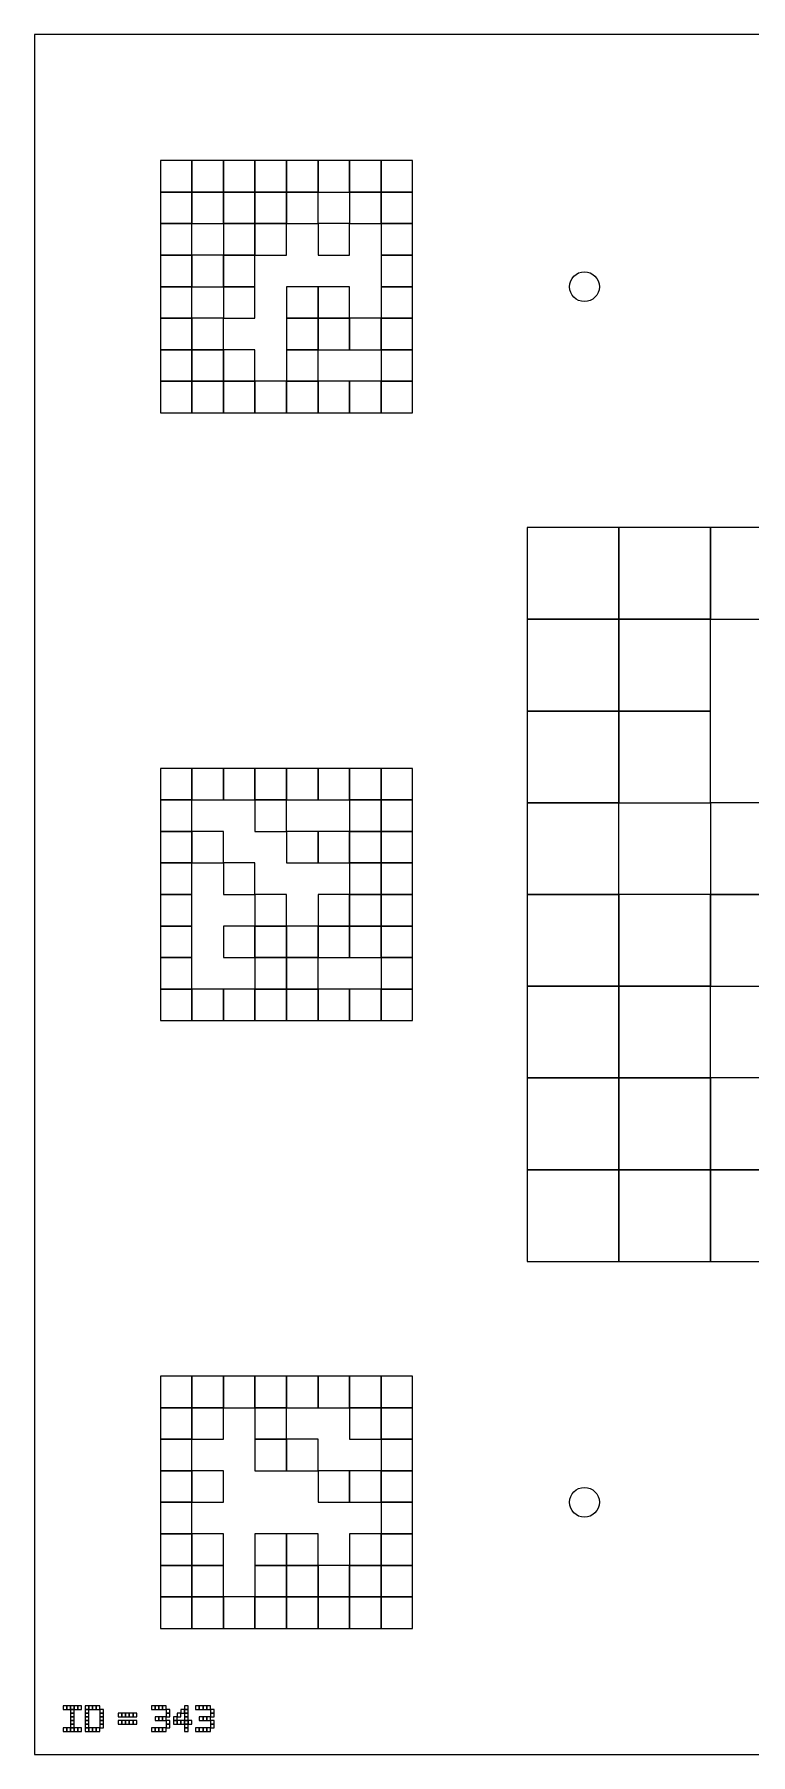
# Model space of a CAD drawing. Extents: x 0 to 1260, y 0 to 1580.
# Drawn here: x 960 to 1085, y 960 to 1260 of the extents above; entities that cross this region are included whole.
import ezdxf

# ---------------------------------------------------------------- set-up
doc = ezdxf.new("R2010")
doc.units = 0
for name, color, linetype in [('BLACK_POCKET', 7, 'CONTINUOUS'), ('BOARD_TEXT', 7, 'CONTINUOUS'), ('CUT', 7, 'CONTINUOUS'), ('MOUNT_HOLE', 6, 'CONTINUOUS')]:
    doc.layers.add(name, color=color, linetype=linetype)

msp = doc.modelspace()

# ---------------------------------------------------------------- linework, layer by layer
at = {"layer": 'BLACK_POCKET'}
for p, q in [((987.5, 1238), (982, 1238)), ((982, 1238), (982, 1232.5)), ((987.5, 1232.5), (987.5, 1238)), ((993, 1238), (987.5, 1238)), ((987.5, 1238), (987.5, 1232.5)), ((993, 1232.5), (993, 1238)), ((998.5, 1238), (993, 1238)), ((993, 1238), (993, 1232.5)), ((998.5, 1232.5), (998.5, 1238)), ((1004, 1238), (998.5, 1238)), ((998.5, 1238), (998.5, 1232.5)), ((1004, 1232.5), (1004, 1238)), ((1009.5, 1238), (1004, 1238)), ((1004, 1238), (1004, 1232.5)), ((1009.5, 1232.5), (1009.5, 1238)), ((1015, 1238), (1009.5, 1238)), ((1009.5, 1238), (1009.5, 1232.5)), ((1015, 1232.5), (1015, 1238)), ((1020.5, 1238), (1015, 1238)), ((1015, 1238), (1015, 1232.5)), ((1020.5, 1232.5), (1020.5, 1238)), ((1026, 1238), (1020.5, 1238)), ((1020.5, 1238), (1020.5, 1232.5)), ((1026, 1232.5), (1026, 1238)), ((982, 1232.5), (987.5, 1232.5)), ((987.5, 1232.5), (982, 1232.5)), ((982, 1232.5), (982, 1227)), ((987.5, 1232.5), (993, 1232.5)), ((987.5, 1227), (987.5, 1232.5)), ((993, 1232.5), (987.5, 1232.5)), ((987.5, 1232.5), (987.5, 1227)), ((993, 1232.5), (998.5, 1232.5)), ((993, 1227), (993, 1232.5)), ((998.5, 1232.5), (993, 1232.5)), ((993, 1232.5), (993, 1227)), ((998.5, 1232.5), (1004, 1232.5)), ((998.5, 1227), (998.5, 1232.5)), ((1004, 1232.5), (998.5, 1232.5)), ((998.5, 1232.5), (998.5, 1227)), ((1004, 1232.5), (1009.5, 1232.5)), ((1004, 1227), (1004, 1232.5)), ((1009.5, 1232.5), (1004, 1232.5)), ((1004, 1232.5), (1004, 1227)), ((1009.5, 1232.5), (1015, 1232.5)), ((1009.5, 1227), (1009.5, 1232.5)), ((1015, 1232.5), (1020.5, 1232.5)), ((1020.5, 1232.5), (1015, 1232.5)), ((1015, 1232.5), (1015, 1227)), ((1020.5, 1232.5), (1026, 1232.5)), ((1020.5, 1227), (1020.5, 1232.5)), ((1026, 1232.5), (1020.5, 1232.5)), ((1020.5, 1232.5), (1020.5, 1227)), ((1026, 1227), (1026, 1232.5)), ((982, 1227), (987.5, 1227)), ((987.5, 1227), (982, 1227)), ((982, 1227), (982, 1221.5)), ((987.5, 1227), (993, 1227)), ((987.5, 1221.5), (987.5, 1227)), ((993, 1227), (998.5, 1227)), ((998.5, 1227), (993, 1227)), ((993, 1227), (993, 1221.5)), ((998.5, 1227), (1004, 1227)), ((998.5, 1221.5), (998.5, 1227)), ((1004, 1227), (998.5, 1227)), ((998.5, 1227), (998.5, 1221.5)), ((1004, 1227), (1009.5, 1227)), ((1004, 1221.5), (1004, 1227)), ((1015, 1227), (1009.5, 1227)), ((1009.5, 1227), (1009.5, 1221.5)), ((1015, 1227), (1020.5, 1227)), ((1015, 1221.5), (1015, 1227)), ((1020.5, 1227), (1026, 1227)), ((1026, 1227), (1020.5, 1227)), ((1020.5, 1227), (1020.5, 1221.5)), ((1026, 1221.5), (1026, 1227)), ((982, 1221.5), (987.5, 1221.5)), ((987.5, 1221.5), (982, 1221.5)), ((982, 1221.5), (982, 1216)), ((987.5, 1216), (987.5, 1221.5)), ((993, 1221.5), (987.5, 1221.5)), ((987.5, 1221.5), (987.5, 1216)), ((993, 1221.5), (998.5, 1221.5)), ((993, 1216), (993, 1221.5)), ((998.5, 1221.5), (993, 1221.5)), ((993, 1221.5), (993, 1216)), ((998.5, 1221.5), (1004, 1221.5)), ((998.5, 1216), (998.5, 1221.5)), ((1009.5, 1221.5), (1015, 1221.5)), ((1020.5, 1221.5), (1026, 1221.5)), ((1026, 1221.5), (1020.5, 1221.5)), ((1020.5, 1221.5), (1020.5, 1216)), ((1026, 1216), (1026, 1221.5)), ((982, 1216), (987.5, 1216)), ((987.5, 1216), (982, 1216)), ((982, 1216), (982, 1210.5)), ((987.5, 1216), (993, 1216)), ((987.5, 1210.5), (987.5, 1216)), ((993, 1216), (998.5, 1216)), ((998.5, 1216), (993, 1216)), ((993, 1216), (993, 1210.5)), ((998.5, 1210.5), (998.5, 1216)), ((1009.5, 1216), (1004, 1216)), ((1004, 1216), (1004, 1210.5)), ((1009.5, 1210.5), (1009.5, 1216)), ((1015, 1216), (1009.5, 1216)), ((1009.5, 1216), (1009.5, 1210.5)), ((1015, 1210.5), (1015, 1216)), ((1020.5, 1216), (1026, 1216)), ((1026, 1216), (1020.5, 1216)), ((1020.5, 1216), (1020.5, 1210.5)), ((1026, 1210.5), (1026, 1216)), ((982, 1210.5), (987.5, 1210.5)), ((987.5, 1210.5), (982, 1210.5)), ((982, 1210.5), (982, 1205)), ((987.5, 1205), (987.5, 1210.5)), ((993, 1210.5), (987.5, 1210.5)), ((987.5, 1210.5), (987.5, 1205)), ((993, 1210.5), (998.5, 1210.5)), ((993, 1205), (993, 1210.5)), ((1004, 1210.5), (1009.5, 1210.5)), ((1009.5, 1210.5), (1004, 1210.5)), ((1004, 1210.5), (1004, 1205)), ((1009.5, 1210.5), (1015, 1210.5)), ((1009.5, 1205), (1009.5, 1210.5)), ((1015, 1210.5), (1009.5, 1210.5)), ((1009.5, 1210.5), (1009.5, 1205)), ((1015, 1205), (1015, 1210.5)), ((1020.5, 1210.5), (1015, 1210.5)), ((1015, 1210.5), (1015, 1205)), ((1020.5, 1210.5), (1026, 1210.5)), ((1020.5, 1205), (1020.5, 1210.5)), ((1026, 1210.5), (1020.5, 1210.5)), ((1020.5, 1210.5), (1020.5, 1205)), ((1026, 1205), (1026, 1210.5)), ((982, 1205), (987.5, 1205)), ((987.5, 1205), (982, 1205)), ((982, 1205), (982, 1199.5)), ((987.5, 1205), (993, 1205)), ((987.5, 1199.5), (987.5, 1205)), ((993, 1205), (987.5, 1205)), ((987.5, 1205), (987.5, 1199.5)), ((993, 1199.5), (993, 1205)), ((998.5, 1205), (993, 1205)), ((993, 1205), (993, 1199.5)), ((998.5, 1199.5), (998.5, 1205)), ((1004, 1205), (1009.5, 1205)), ((1009.5, 1205), (1004, 1205)), ((1004, 1205), (1004, 1199.5)), ((1009.5, 1205), (1015, 1205)), ((1009.5, 1199.5), (1009.5, 1205)), ((1015, 1205), (1020.5, 1205)), ((1020.5, 1205), (1026, 1205)), ((1026, 1205), (1020.5, 1205)), ((1020.5, 1205), (1020.5, 1199.5)), ((1026, 1199.5), (1026, 1205)), ((982, 1199.5), (987.5, 1199.5)), ((987.5, 1199.5), (982, 1199.5)), ((982, 1199.5), (982, 1194)), ((987.5, 1199.5), (993, 1199.5)), ((987.5, 1194), (987.5, 1199.5)), ((993, 1199.5), (987.5, 1199.5)), ((987.5, 1199.5), (987.5, 1194)), ((993, 1199.5), (998.5, 1199.5)), ((993, 1194), (993, 1199.5)), ((998.5, 1199.5), (993, 1199.5)), ((993, 1199.5), (993, 1194)), ((998.5, 1194), (998.5, 1199.5)), ((1004, 1199.5), (998.5, 1199.5)), ((998.5, 1199.5), (998.5, 1194)), ((1004, 1199.5), (1009.5, 1199.5)), ((1004, 1194), (1004, 1199.5)), ((1009.5, 1199.5), (1004, 1199.5)), ((1004, 1199.5), (1004, 1194)), ((1009.5, 1194), (1009.5, 1199.5)), ((1015, 1199.5), (1009.5, 1199.5)), ((1009.5, 1199.5), (1009.5, 1194)), ((1015, 1194), (1015, 1199.5)), ((1020.5, 1199.5), (1015, 1199.5)), ((1015, 1199.5), (1015, 1194)), ((1020.5, 1199.5), (1026, 1199.5)), ((1020.5, 1194), (1020.5, 1199.5)), ((1026, 1199.5), (1020.5, 1199.5)), ((1020.5, 1199.5), (1020.5, 1194)), ((1026, 1194), (1026, 1199.5)), ((982, 1194), (987.5, 1194)), ((987.5, 1194), (993, 1194)), ((993, 1194), (998.5, 1194)), ((998.5, 1194), (1004, 1194)), ((1004, 1194), (1009.5, 1194)), ((1009.5, 1194), (1015, 1194)), ((1015, 1194), (1020.5, 1194)), ((1020.5, 1194), (1026, 1194)), ((1062, 1174), (1046, 1174)), ((1046, 1174), (1046, 1158)), ((1062, 1158), (1062, 1174)), ((1078, 1174), (1062, 1174)), ((1062, 1174), (1062, 1158)), ((1078, 1158), (1078, 1174)), ((1094, 1174), (1078, 1174)), ((1078, 1174), (1078, 1158)), ((1046, 1158), (1062, 1158)), ((1062, 1158), (1046, 1158)), ((1046, 1158), (1046, 1142)), ((1062, 1158), (1078, 1158)), ((1062, 1142), (1062, 1158)), ((1078, 1158), (1062, 1158)), ((1062, 1158), (1062, 1142)), ((1078, 1158), (1094, 1158)), ((1078, 1142), (1078, 1158)), ((1046, 1142), (1062, 1142)), ((1062, 1142), (1046, 1142)), ((1046, 1142), (1046, 1126)), ((1062, 1142), (1078, 1142)), ((1062, 1126), (1062, 1142)), ((1078, 1142), (1062, 1142)), ((1062, 1142), (1062, 1126)), ((1078, 1126), (1078, 1142)), ((987.5, 1132), (982, 1132)), ((982, 1132), (982, 1126.5)), ((987.5, 1126.5), (987.5, 1132)), ((993, 1132), (987.5, 1132)), ((987.5, 1132), (987.5, 1126.5)), ((993, 1126.5), (993, 1132)), ((998.5, 1132), (993, 1132)), ((993, 1132), (993, 1126.5)), ((998.5, 1126.5), (998.5, 1132)), ((1004, 1132), (998.5, 1132)), ((998.5, 1132), (998.5, 1126.5)), ((1004, 1126.5), (1004, 1132)), ((1009.5, 1132), (1004, 1132)), ((1004, 1132), (1004, 1126.5)), ((1009.5, 1126.5), (1009.5, 1132)), ((1015, 1132), (1009.5, 1132)), ((1009.5, 1132), (1009.5, 1126.5)), ((1015, 1126.5), (1015, 1132)), ((1020.5, 1132), (1015, 1132)), ((1015, 1132), (1015, 1126.5)), ((1020.5, 1126.5), (1020.5, 1132)), ((1026, 1132), (1020.5, 1132)), ((1020.5, 1132), (1020.5, 1126.5)), ((1026, 1126.5), (1026, 1132)), ((982, 1126.5), (987.5, 1126.5)), ((987.5, 1126.5), (982, 1126.5)), ((982, 1126.5), (982, 1121)), ((987.5, 1126.5), (993, 1126.5)), ((987.5, 1121), (987.5, 1126.5)), ((993, 1126.5), (998.5, 1126.5)), ((998.5, 1126.5), (1004, 1126.5)), ((1004, 1126.5), (998.5, 1126.5)), ((998.5, 1126.5), (998.5, 1121)), ((1004, 1126.5), (1009.5, 1126.5)), ((1004, 1121), (1004, 1126.5)), ((1009.5, 1126.5), (1015, 1126.5)), ((1015, 1126.5), (1020.5, 1126.5)), ((1020.5, 1126.5), (1015, 1126.5)), ((1015, 1126.5), (1015, 1121)), ((1020.5, 1126.5), (1026, 1126.5)), ((1020.5, 1121), (1020.5, 1126.5)), ((1026, 1126.5), (1020.5, 1126.5)), ((1020.5, 1126.5), (1020.5, 1121)), ((1026, 1121), (1026, 1126.5)), ((1046, 1126), (1062, 1126)), ((1062, 1126), (1046, 1126)), ((1046, 1126), (1046, 1110)), ((1062, 1126), (1078, 1126)), ((1062, 1110), (1062, 1126)), ((1094, 1126), (1078, 1126)), ((1078, 1126), (1078, 1110)), ((982, 1121), (987.5, 1121)), ((987.5, 1121), (982, 1121)), ((982, 1121), (982, 1115.5)), ((987.5, 1115.5), (987.5, 1121)), ((993, 1121), (987.5, 1121)), ((987.5, 1121), (987.5, 1115.5)), ((993, 1115.5), (993, 1121)), ((998.5, 1121), (1004, 1121)), ((1009.5, 1121), (1004, 1121)), ((1004, 1121), (1004, 1115.5)), ((1009.5, 1115.5), (1009.5, 1121)), ((1015, 1121), (1009.5, 1121)), ((1009.5, 1121), (1009.5, 1115.5)), ((1015, 1121), (1020.5, 1121)), ((1015, 1115.5), (1015, 1121)), ((1020.5, 1121), (1015, 1121)), ((1015, 1121), (1015, 1115.5)), ((1020.5, 1121), (1026, 1121)), ((1020.5, 1115.5), (1020.5, 1121)), ((1026, 1121), (1020.5, 1121)), ((1020.5, 1121), (1020.5, 1115.5)), ((1026, 1115.5), (1026, 1121)), ((982, 1115.5), (987.5, 1115.5)), ((987.5, 1115.5), (982, 1115.5)), ((982, 1115.5), (982, 1110)), ((987.5, 1115.5), (993, 1115.5)), ((987.5, 1110), (987.5, 1115.5)), ((998.5, 1115.5), (993, 1115.5)), ((993, 1115.5), (993, 1110)), ((998.5, 1110), (998.5, 1115.5)), ((1004, 1115.5), (1009.5, 1115.5)), ((1009.5, 1115.5), (1015, 1115.5)), ((1015, 1115.5), (1020.5, 1115.5)), ((1020.5, 1115.5), (1015, 1115.5)), ((1015, 1115.5), (1015, 1110)), ((1020.5, 1115.5), (1026, 1115.5)), ((1020.5, 1110), (1020.5, 1115.5)), ((1026, 1115.5), (1020.5, 1115.5)), ((1020.5, 1115.5), (1020.5, 1110)), ((1026, 1110), (1026, 1115.5)), ((982, 1110), (987.5, 1110)), ((987.5, 1110), (982, 1110)), ((982, 1110), (982, 1104.5)), ((987.5, 1104.5), (987.5, 1110)), ((993, 1110), (998.5, 1110)), ((1004, 1110), (998.5, 1110)), ((998.5, 1110), (998.5, 1104.5)), ((1004, 1104.5), (1004, 1110)), ((1015, 1110), (1009.5, 1110)), ((1009.5, 1110), (1009.5, 1104.5)), ((1015, 1110), (1020.5, 1110)), ((1015, 1104.5), (1015, 1110)), ((1020.5, 1110), (1015, 1110)), ((1015, 1110), (1015, 1104.5)), ((1020.5, 1110), (1026, 1110)), ((1020.5, 1104.5), (1020.5, 1110)), ((1026, 1110), (1020.5, 1110)), ((1020.5, 1110), (1020.5, 1104.5)), ((1026, 1104.5), (1026, 1110)), ((1046, 1110), (1062, 1110)), ((1062, 1110), (1046, 1110)), ((1046, 1110), (1046, 1094)), ((1062, 1094), (1062, 1110)), ((1078, 1110), (1062, 1110)), ((1062, 1110), (1062, 1094)), ((1078, 1110), (1094, 1110)), ((1078, 1094), (1078, 1110)), ((1094, 1110), (1078, 1110)), ((1078, 1110), (1078, 1094)), ((982, 1104.5), (987.5, 1104.5)), ((987.5, 1104.5), (982, 1104.5)), ((982, 1104.5), (982, 1099)), ((987.5, 1099), (987.5, 1104.5)), ((998.5, 1104.5), (993, 1104.5)), ((993, 1104.5), (993, 1099)), ((998.5, 1104.5), (1004, 1104.5)), ((998.5, 1099), (998.5, 1104.5)), ((1004, 1104.5), (998.5, 1104.5)), ((998.5, 1104.5), (998.5, 1099)), ((1004, 1099), (1004, 1104.5)), ((1009.5, 1104.5), (1004, 1104.5)), ((1004, 1104.5), (1004, 1099)), ((1009.5, 1104.5), (1015, 1104.5)), ((1009.5, 1099), (1009.5, 1104.5)), ((1015, 1104.5), (1009.5, 1104.5)), ((1009.5, 1104.5), (1009.5, 1099)), ((1015, 1104.5), (1020.5, 1104.5)), ((1015, 1099), (1015, 1104.5)), ((1020.5, 1104.5), (1015, 1104.5)), ((1015, 1104.5), (1015, 1099)), ((1020.5, 1104.5), (1026, 1104.5)), ((1020.5, 1099), (1020.5, 1104.5)), ((1026, 1104.5), (1020.5, 1104.5)), ((1020.5, 1104.5), (1020.5, 1099)), ((1026, 1099), (1026, 1104.5)), ((982, 1099), (987.5, 1099)), ((987.5, 1099), (982, 1099)), ((982, 1099), (982, 1093.5)), ((987.5, 1093.5), (987.5, 1099)), ((993, 1099), (998.5, 1099)), ((998.5, 1099), (1004, 1099)), ((1004, 1099), (998.5, 1099)), ((998.5, 1099), (998.5, 1093.5)), ((1004, 1099), (1009.5, 1099)), ((1004, 1093.5), (1004, 1099)), ((1009.5, 1099), (1004, 1099)), ((1004, 1099), (1004, 1093.5)), ((1009.5, 1099), (1015, 1099)), ((1009.5, 1093.5), (1009.5, 1099)), ((1015, 1099), (1020.5, 1099)), ((1020.5, 1099), (1026, 1099)), ((1026, 1099), (1020.5, 1099)), ((1020.5, 1099), (1020.5, 1093.5)), ((1026, 1093.5), (1026, 1099)), ((982, 1093.5), (987.5, 1093.5)), ((987.5, 1093.5), (982, 1093.5)), ((982, 1093.5), (982, 1088)), ((987.5, 1088), (987.5, 1093.5)), ((993, 1093.5), (987.5, 1093.5)), ((987.5, 1093.5), (987.5, 1088)), ((993, 1088), (993, 1093.5)), ((998.5, 1093.5), (993, 1093.5)), ((993, 1093.5), (993, 1088)), ((998.5, 1093.5), (1004, 1093.5)), ((998.5, 1088), (998.5, 1093.5)), ((1004, 1093.5), (998.5, 1093.5)), ((998.5, 1093.5), (998.5, 1088)), ((1004, 1093.5), (1009.5, 1093.5)), ((1004, 1088), (1004, 1093.5)), ((1009.5, 1093.5), (1004, 1093.5)), ((1004, 1093.5), (1004, 1088)), ((1009.5, 1088), (1009.5, 1093.5)), ((1015, 1093.5), (1009.5, 1093.5)), ((1009.5, 1093.5), (1009.5, 1088)), ((1015, 1088), (1015, 1093.5)), ((1020.5, 1093.5), (1015, 1093.5)), ((1015, 1093.5), (1015, 1088)), ((1020.5, 1093.5), (1026, 1093.5)), ((1020.5, 1088), (1020.5, 1093.5)), ((1026, 1093.5), (1020.5, 1093.5)), ((1020.5, 1093.5), (1020.5, 1088)), ((1026, 1088), (1026, 1093.5)), ((1046, 1094), (1062, 1094)), ((1062, 1094), (1046, 1094)), ((1046, 1094), (1046, 1078)), ((1062, 1094), (1078, 1094)), ((1062, 1078), (1062, 1094)), ((1078, 1094), (1062, 1094)), ((1062, 1094), (1062, 1078)), ((1078, 1094), (1094, 1094)), ((1078, 1078), (1078, 1094)), ((982, 1088), (987.5, 1088)), ((987.5, 1088), (993, 1088)), ((993, 1088), (998.5, 1088)), ((998.5, 1088), (1004, 1088)), ((1004, 1088), (1009.5, 1088)), ((1009.5, 1088), (1015, 1088)), ((1015, 1088), (1020.5, 1088)), ((1020.5, 1088), (1026, 1088)), ((1046, 1078), (1062, 1078)), ((1062, 1078), (1046, 1078)), ((1046, 1078), (1046, 1062)), ((1062, 1078), (1078, 1078)), ((1062, 1062), (1062, 1078)), ((1078, 1078), (1062, 1078)), ((1062, 1078), (1062, 1062)), ((1078, 1062), (1078, 1078)), ((1094, 1078), (1078, 1078)), ((1078, 1078), (1078, 1062)), ((1046, 1062), (1062, 1062)), ((1062, 1062), (1046, 1062)), ((1046, 1062), (1046, 1046)), ((1062, 1062), (1078, 1062)), ((1062, 1046), (1062, 1062)), ((1078, 1062), (1062, 1062)), ((1062, 1062), (1062, 1046)), ((1078, 1062), (1094, 1062)), ((1078, 1046), (1078, 1062)), ((1094, 1062), (1078, 1062)), ((1078, 1062), (1078, 1046)), ((1046, 1046), (1062, 1046)), ((1062, 1046), (1078, 1046)), ((1078, 1046), (1094, 1046)), ((987.5, 1026), (982, 1026)), ((982, 1026), (982, 1020.5)), ((987.5, 1020.5), (987.5, 1026)), ((993, 1026), (987.5, 1026)), ((987.5, 1026), (987.5, 1020.5)), ((993, 1020.5), (993, 1026)), ((998.5, 1026), (993, 1026)), ((993, 1026), (993, 1020.5)), ((998.5, 1020.5), (998.5, 1026)), ((1004, 1026), (998.5, 1026)), ((998.5, 1026), (998.5, 1020.5)), ((1004, 1020.5), (1004, 1026)), ((1009.5, 1026), (1004, 1026)), ((1004, 1026), (1004, 1020.5)), ((1009.5, 1020.5), (1009.5, 1026)), ((1015, 1026), (1009.5, 1026)), ((1009.5, 1026), (1009.5, 1020.5)), ((1015, 1020.5), (1015, 1026)), ((1020.5, 1026), (1015, 1026)), ((1015, 1026), (1015, 1020.5)), ((1020.5, 1020.5), (1020.5, 1026)), ((1026, 1026), (1020.5, 1026)), ((1020.5, 1026), (1020.5, 1020.5)), ((1026, 1020.5), (1026, 1026)), ((982, 1020.5), (987.5, 1020.5)), ((987.5, 1020.5), (982, 1020.5)), ((982, 1020.5), (982, 1015)), ((987.5, 1020.5), (993, 1020.5)), ((987.5, 1015), (987.5, 1020.5)), ((993, 1020.5), (987.5, 1020.5)), ((987.5, 1020.5), (987.5, 1015)), ((993, 1020.5), (998.5, 1020.5)), ((993, 1015), (993, 1020.5)), ((998.5, 1020.5), (1004, 1020.5)), ((1004, 1020.5), (998.5, 1020.5)), ((998.5, 1020.5), (998.5, 1015)), ((1004, 1020.5), (1009.5, 1020.5)), ((1004, 1015), (1004, 1020.5)), ((1009.5, 1020.5), (1015, 1020.5)), ((1015, 1020.5), (1020.5, 1020.5)), ((1020.5, 1020.5), (1015, 1020.5)), ((1015, 1020.5), (1015, 1015)), ((1020.5, 1020.5), (1026, 1020.5)), ((1020.5, 1015), (1020.5, 1020.5)), ((1026, 1020.5), (1020.5, 1020.5)), ((1020.5, 1020.5), (1020.5, 1015)), ((1026, 1015), (1026, 1020.5)), ((982, 1015), (987.5, 1015)), ((987.5, 1015), (982, 1015)), ((982, 1015), (982, 1009.5)), ((987.5, 1015), (993, 1015)), ((987.5, 1009.5), (987.5, 1015)), ((998.5, 1015), (1004, 1015)), ((1004, 1015), (998.5, 1015)), ((998.5, 1015), (998.5, 1009.5)), ((1004, 1009.5), (1004, 1015)), ((1009.5, 1015), (1004, 1015)), ((1004, 1015), (1004, 1009.5)), ((1009.5, 1009.5), (1009.5, 1015)), ((1015, 1015), (1020.5, 1015)), ((1020.5, 1015), (1026, 1015)), ((1026, 1015), (1020.5, 1015)), ((1020.5, 1015), (1020.5, 1009.5)), ((1026, 1009.5), (1026, 1015)), ((982, 1009.5), (987.5, 1009.5)), ((987.5, 1009.5), (982, 1009.5)), ((982, 1009.5), (982, 1004)), ((987.5, 1004), (987.5, 1009.5)), ((993, 1009.5), (987.5, 1009.5)), ((987.5, 1009.5), (987.5, 1004)), ((993, 1004), (993, 1009.5)), ((998.5, 1009.5), (1004, 1009.5)), ((1004, 1009.5), (1009.5, 1009.5)), ((1015, 1009.5), (1009.5, 1009.5)), ((1009.5, 1009.5), (1009.5, 1004)), ((1015, 1004), (1015, 1009.5)), ((1020.5, 1009.5), (1015, 1009.5)), ((1015, 1009.5), (1015, 1004)), ((1020.5, 1009.5), (1026, 1009.5)), ((1020.5, 1004), (1020.5, 1009.5)), ((1026, 1009.5), (1020.5, 1009.5)), ((1020.5, 1009.5), (1020.5, 1004)), ((1026, 1004), (1026, 1009.5)), ((982, 1004), (987.5, 1004)), ((987.5, 1004), (982, 1004)), ((982, 1004), (982, 998.5)), ((987.5, 1004), (993, 1004)), ((987.5, 998.5), (987.5, 1004)), ((1009.5, 1004), (1015, 1004)), ((1015, 1004), (1020.5, 1004)), ((1020.5, 1004), (1026, 1004)), ((1026, 1004), (1020.5, 1004)), ((1020.5, 1004), (1020.5, 998.5)), ((1026, 998.5), (1026, 1004)), ((982, 998.5), (987.5, 998.5)), ((987.5, 998.5), (982, 998.5)), ((982, 998.5), (982, 993)), ((987.5, 993), (987.5, 998.5)), ((993, 998.5), (987.5, 998.5)), ((987.5, 998.5), (987.5, 993)), ((993, 993), (993, 998.5)), ((1004, 998.5), (998.5, 998.5)), ((998.5, 998.5), (998.5, 993)), ((1004, 993), (1004, 998.5)), ((1009.5, 998.5), (1004, 998.5)), ((1004, 998.5), (1004, 993)), ((1009.5, 993), (1009.5, 998.5)), ((1020.5, 998.5), (1015, 998.5)), ((1015, 998.5), (1015, 993)), ((1020.5, 998.5), (1026, 998.5)), ((1020.5, 993), (1020.5, 998.5)), ((1026, 998.5), (1020.5, 998.5)), ((1020.5, 998.5), (1020.5, 993)), ((1026, 993), (1026, 998.5)), ((982, 993), (987.5, 993)), ((987.5, 993), (982, 993)), ((982, 993), (982, 987.5)), ((987.5, 993), (993, 993)), ((987.5, 987.5), (987.5, 993)), ((993, 993), (987.5, 993)), ((987.5, 993), (987.5, 987.5)), ((993, 987.5), (993, 993)), ((998.5, 993), (1004, 993)), ((1004, 993), (998.5, 993)), ((998.5, 993), (998.5, 987.5)), ((1004, 993), (1009.5, 993)), ((1004, 987.5), (1004, 993)), ((1009.5, 993), (1004, 993)), ((1004, 993), (1004, 987.5)), ((1009.5, 987.5), (1009.5, 993)), ((1015, 993), (1009.5, 993)), ((1009.5, 993), (1009.5, 987.5)), ((1015, 993), (1020.5, 993)), ((1015, 987.5), (1015, 993)), ((1020.5, 993), (1015, 993)), ((1015, 993), (1015, 987.5)), ((1020.5, 993), (1026, 993)), ((1020.5, 987.5), (1020.5, 993)), ((1026, 993), (1020.5, 993)), ((1020.5, 993), (1020.5, 987.5)), ((1026, 987.5), (1026, 993)), ((982, 987.5), (987.5, 987.5)), ((987.5, 987.5), (982, 987.5)), ((982, 987.5), (982, 982)), ((987.5, 987.5), (993, 987.5)), ((987.5, 982), (987.5, 987.5)), ((993, 987.5), (987.5, 987.5)), ((987.5, 987.5), (987.5, 982)), ((993, 982), (993, 987.5)), ((998.5, 987.5), (993, 987.5)), ((993, 987.5), (993, 982)), ((998.5, 987.5), (1004, 987.5)), ((998.5, 982), (998.5, 987.5)), ((1004, 987.5), (998.5, 987.5)), ((998.5, 987.5), (998.5, 982)), ((1004, 987.5), (1009.5, 987.5)), ((1004, 982), (1004, 987.5)), ((1009.5, 987.5), (1004, 987.5)), ((1004, 987.5), (1004, 982)), ((1009.5, 987.5), (1015, 987.5)), ((1009.5, 982), (1009.5, 987.5)), ((1015, 987.5), (1009.5, 987.5)), ((1009.5, 987.5), (1009.5, 982)), ((1015, 987.5), (1020.5, 987.5)), ((1015, 982), (1015, 987.5)), ((1020.5, 987.5), (1015, 987.5)), ((1015, 987.5), (1015, 982)), ((1020.5, 987.5), (1026, 987.5)), ((1020.5, 982), (1020.5, 987.5)), ((1026, 987.5), (1020.5, 987.5)), ((1020.5, 987.5), (1020.5, 982)), ((1026, 982), (1026, 987.5)), ((982, 982), (987.5, 982)), ((987.5, 982), (993, 982)), ((993, 982), (998.5, 982)), ((998.5, 982), (1004, 982)), ((1004, 982), (1009.5, 982)), ((1009.5, 982), (1015, 982)), ((1015, 982), (1020.5, 982)), ((1020.5, 982), (1026, 982))]:
    msp.add_line(p, q, dxfattribs=at)
at = {"layer": 'BOARD_TEXT'}
for p, q in [((965.642857, 968.5), (965, 968.5)), ((965, 968.5), (965, 967.857143)), ((965, 967.857143), (965.642857, 967.857143)), ((965.642857, 967.857143), (965.642857, 968.5)), ((966.285714, 968.5), (965.642857, 968.5)), ((965.642857, 968.5), (965.642857, 967.857143)), ((965.642857, 967.857143), (966.285714, 967.857143)), ((966.285714, 967.857143), (966.285714, 968.5)), ((966.928571, 968.5), (966.285714, 968.5)), ((966.285714, 968.5), (966.285714, 967.857143)), ((966.285714, 967.857143), (966.928571, 967.857143)), ((966.928571, 967.857143), (966.285714, 967.857143)), ((966.285714, 967.857143), (966.285714, 967.214286)), ((966.285714, 967.214286), (966.928571, 967.214286)), ((966.928571, 967.214286), (966.285714, 967.214286)), ((966.285714, 967.214286), (966.285714, 966.571429)), ((966.285714, 966.571429), (966.928571, 966.571429)), ((966.928571, 966.571429), (966.285714, 966.571429)), ((966.285714, 966.571429), (966.285714, 965.928571)), ((966.928571, 967.857143), (966.928571, 968.5)), ((967.571429, 968.5), (966.928571, 968.5)), ((966.928571, 968.5), (966.928571, 967.857143)), ((966.928571, 967.857143), (967.571429, 967.857143)), ((966.928571, 967.214286), (966.928571, 967.857143)), ((966.928571, 966.571429), (966.928571, 967.214286)), ((966.928571, 965.928571), (966.928571, 966.571429)), ((967.571429, 967.857143), (967.571429, 968.5)), ((968.214286, 968.5), (967.571429, 968.5)), ((967.571429, 968.5), (967.571429, 967.857143)), ((967.571429, 967.857143), (968.214286, 967.857143)), ((968.214286, 967.857143), (968.214286, 968.5)), ((969.5, 968.5), (968.857143, 968.5)), ((968.857143, 968.5), (968.857143, 967.857143)), ((968.857143, 967.857143), (969.5, 967.857143)), ((969.5, 967.857143), (968.857143, 967.857143)), ((968.857143, 967.857143), (968.857143, 967.214286)), ((968.857143, 967.214286), (969.5, 967.214286)), ((969.5, 967.214286), (968.857143, 967.214286)), ((968.857143, 967.214286), (968.857143, 966.571429)), ((968.857143, 966.571429), (969.5, 966.571429)), ((969.5, 966.571429), (968.857143, 966.571429)), ((968.857143, 966.571429), (968.857143, 965.928571)), ((969.5, 967.857143), (969.5, 968.5)), ((970.142857, 968.5), (969.5, 968.5)), ((969.5, 968.5), (969.5, 967.857143)), ((969.5, 967.857143), (970.142857, 967.857143)), ((969.5, 967.214286), (969.5, 967.857143)), ((969.5, 966.571429), (969.5, 967.214286)), ((969.5, 965.928571), (969.5, 966.571429)), ((970.142857, 967.857143), (970.142857, 968.5)), ((970.785714, 968.5), (970.142857, 968.5)), ((970.142857, 968.5), (970.142857, 967.857143)), ((970.142857, 967.857143), (970.785714, 967.857143)), ((970.785714, 967.857143), (970.785714, 968.5)), ((971.428571, 968.5), (970.785714, 968.5)), ((970.785714, 968.5), (970.785714, 967.857143)), ((970.785714, 967.857143), (971.428571, 967.857143)), ((971.428571, 967.857143), (971.428571, 968.5)), ((972.071429, 967.857143), (971.428571, 967.857143)), ((971.428571, 967.857143), (971.428571, 967.214286)), ((971.428571, 967.214286), (972.071429, 967.214286)), ((972.071429, 967.214286), (971.428571, 967.214286)), ((971.428571, 967.214286), (971.428571, 966.571429)), ((971.428571, 966.571429), (972.071429, 966.571429)), ((972.071429, 966.571429), (971.428571, 966.571429)), ((971.428571, 966.571429), (971.428571, 965.928571)), ((972.071429, 967.214286), (972.071429, 967.857143)), ((972.071429, 966.571429), (972.071429, 967.214286)), ((972.071429, 965.928571), (972.071429, 966.571429)), ((975.285714, 967.214286), (974.642857, 967.214286)), ((974.642857, 967.214286), (974.642857, 966.571429)), ((974.642857, 966.571429), (975.285714, 966.571429)), ((975.285714, 966.571429), (975.285714, 967.214286)), ((975.928571, 967.214286), (975.285714, 967.214286)), ((975.285714, 967.214286), (975.285714, 966.571429)), ((975.285714, 966.571429), (975.928571, 966.571429)), ((975.928571, 966.571429), (975.928571, 967.214286)), ((976.571429, 967.214286), (975.928571, 967.214286)), ((975.928571, 967.214286), (975.928571, 966.571429)), ((975.928571, 966.571429), (976.571429, 966.571429)), ((976.571429, 966.571429), (976.571429, 967.214286)), ((977.214286, 967.214286), (976.571429, 967.214286)), ((976.571429, 967.214286), (976.571429, 966.571429)), ((976.571429, 966.571429), (977.214286, 966.571429)), ((977.214286, 966.571429), (977.214286, 967.214286)), ((977.857143, 967.214286), (977.214286, 967.214286)), ((977.214286, 967.214286), (977.214286, 966.571429)), ((977.214286, 966.571429), (977.857143, 966.571429)), ((977.857143, 966.571429), (977.857143, 967.214286)), ((981.071429, 968.5), (980.428571, 968.5)), ((980.428571, 968.5), (980.428571, 967.857143)), ((980.428571, 967.857143), (981.071429, 967.857143)), ((981.071429, 967.857143), (981.071429, 968.5)), ((981.714286, 968.5), (981.071429, 968.5)), ((981.071429, 968.5), (981.071429, 967.857143)), ((981.071429, 967.857143), (981.714286, 967.857143)), ((981.714286, 966.571429), (981.071429, 966.571429)), ((981.071429, 966.571429), (981.071429, 965.928571)), ((981.714286, 967.857143), (981.714286, 968.5)), ((982.357143, 968.5), (981.714286, 968.5)), ((981.714286, 968.5), (981.714286, 967.857143)), ((981.714286, 967.857143), (982.357143, 967.857143)), ((981.714286, 965.928571), (981.714286, 966.571429)), ((982.357143, 966.571429), (981.714286, 966.571429)), ((981.714286, 966.571429), (981.714286, 965.928571)), ((982.357143, 967.857143), (982.357143, 968.5)), ((983, 968.5), (982.357143, 968.5)), ((982.357143, 968.5), (982.357143, 967.857143)), ((982.357143, 967.857143), (983, 967.857143)), ((982.357143, 965.928571), (982.357143, 966.571429)), ((983, 966.571429), (982.357143, 966.571429)), ((982.357143, 966.571429), (982.357143, 965.928571)), ((983, 967.857143), (983, 968.5)), ((983.642857, 967.857143), (983, 967.857143)), ((983, 967.857143), (983, 967.214286)), ((983, 967.214286), (983.642857, 967.214286)), ((983.642857, 967.214286), (983, 967.214286)), ((983, 967.214286), (983, 966.571429)), ((983, 966.571429), (983.642857, 966.571429)), ((983, 965.928571), (983, 966.571429)), ((983.642857, 967.214286), (983.642857, 967.857143)), ((983.642857, 966.571429), (983.642857, 967.214286)), ((984.928571, 966.571429), (984.285714, 966.571429)), ((984.285714, 966.571429), (984.285714, 965.928571)), ((985.571429, 967.214286), (984.928571, 967.214286)), ((984.928571, 967.214286), (984.928571, 966.571429)), ((984.928571, 966.571429), (985.571429, 966.571429)), ((984.928571, 965.928571), (984.928571, 966.571429)), ((986.214286, 967.857143), (985.571429, 967.857143)), ((985.571429, 967.857143), (985.571429, 967.214286)), ((985.571429, 967.214286), (986.214286, 967.214286)), ((985.571429, 966.571429), (985.571429, 967.214286)), ((986.857143, 968.5), (986.214286, 968.5)), ((986.214286, 968.5), (986.214286, 967.857143)), ((986.214286, 967.857143), (986.857143, 967.857143)), ((986.214286, 967.214286), (986.214286, 967.857143)), ((986.857143, 967.857143), (986.214286, 967.857143)), ((986.214286, 967.857143), (986.214286, 967.214286)), ((986.214286, 967.214286), (986.857143, 967.214286)), ((986.857143, 967.214286), (986.214286, 967.214286)), ((986.214286, 967.214286), (986.214286, 966.571429)), ((986.214286, 966.571429), (986.857143, 966.571429)), ((986.857143, 966.571429), (986.214286, 966.571429)), ((986.214286, 966.571429), (986.214286, 965.928571)), ((986.857143, 967.857143), (986.857143, 968.5)), ((986.857143, 967.214286), (986.857143, 967.857143)), ((986.857143, 966.571429), (986.857143, 967.214286)), ((986.857143, 965.928571), (986.857143, 966.571429)), ((988.785714, 968.5), (988.142857, 968.5)), ((988.142857, 968.5), (988.142857, 967.857143)), ((988.142857, 967.857143), (988.785714, 967.857143)), ((988.785714, 967.857143), (988.785714, 968.5)), ((989.428571, 968.5), (988.785714, 968.5)), ((988.785714, 968.5), (988.785714, 967.857143)), ((988.785714, 967.857143), (989.428571, 967.857143)), ((989.428571, 966.571429), (988.785714, 966.571429)), ((988.785714, 966.571429), (988.785714, 965.928571)), ((989.428571, 967.857143), (989.428571, 968.5)), ((990.071429, 968.5), (989.428571, 968.5)), ((989.428571, 968.5), (989.428571, 967.857143)), ((989.428571, 967.857143), (990.071429, 967.857143)), ((989.428571, 965.928571), (989.428571, 966.571429)), ((990.071429, 966.571429), (989.428571, 966.571429)), ((989.428571, 966.571429), (989.428571, 965.928571)), ((990.071429, 967.857143), (990.071429, 968.5)), ((990.714286, 968.5), (990.071429, 968.5)), ((990.071429, 968.5), (990.071429, 967.857143)), ((990.071429, 967.857143), (990.714286, 967.857143)), ((990.071429, 965.928571), (990.071429, 966.571429)), ((990.714286, 966.571429), (990.071429, 966.571429)), ((990.071429, 966.571429), (990.071429, 965.928571)), ((990.714286, 967.857143), (990.714286, 968.5)), ((991.357143, 967.857143), (990.714286, 967.857143)), ((990.714286, 967.857143), (990.714286, 967.214286)), ((990.714286, 967.214286), (991.357143, 967.214286)), ((991.357143, 967.214286), (990.714286, 967.214286)), ((990.714286, 967.214286), (990.714286, 966.571429)), ((990.714286, 966.571429), (991.357143, 966.571429)), ((990.714286, 965.928571), (990.714286, 966.571429)), ((991.357143, 967.214286), (991.357143, 967.857143)), ((991.357143, 966.571429), (991.357143, 967.214286)), ((965.642857, 964.642857), (965, 964.642857)), ((965, 964.642857), (965, 964)), ((965, 964), (965.642857, 964)), ((965.642857, 964), (965.642857, 964.642857)), ((966.285714, 964.642857), (965.642857, 964.642857)), ((965.642857, 964.642857), (965.642857, 964)), ((965.642857, 964), (966.285714, 964)), ((966.285714, 965.928571), (966.928571, 965.928571)), ((966.928571, 965.928571), (966.285714, 965.928571)), ((966.285714, 965.928571), (966.285714, 965.285714)), ((966.285714, 965.285714), (966.928571, 965.285714)), ((966.928571, 965.285714), (966.285714, 965.285714)), ((966.285714, 965.285714), (966.285714, 964.642857)), ((966.285714, 964.642857), (966.928571, 964.642857)), ((966.285714, 964), (966.285714, 964.642857)), ((966.928571, 964.642857), (966.285714, 964.642857)), ((966.285714, 964.642857), (966.285714, 964)), ((966.285714, 964), (966.928571, 964)), ((966.928571, 965.285714), (966.928571, 965.928571)), ((966.928571, 964.642857), (966.928571, 965.285714)), ((966.928571, 964), (966.928571, 964.642857)), ((967.571429, 964.642857), (966.928571, 964.642857)), ((966.928571, 964.642857), (966.928571, 964)), ((966.928571, 964), (967.571429, 964)), ((967.571429, 964), (967.571429, 964.642857)), ((968.214286, 964.642857), (967.571429, 964.642857)), ((967.571429, 964.642857), (967.571429, 964)), ((967.571429, 964), (968.214286, 964)), ((968.214286, 964), (968.214286, 964.642857)), ((968.857143, 965.928571), (969.5, 965.928571)), ((969.5, 965.928571), (968.857143, 965.928571)), ((968.857143, 965.928571), (968.857143, 965.285714)), ((968.857143, 965.285714), (969.5, 965.285714)), ((969.5, 965.285714), (968.857143, 965.285714)), ((968.857143, 965.285714), (968.857143, 964.642857)), ((968.857143, 964.642857), (969.5, 964.642857)), ((969.5, 964.642857), (968.857143, 964.642857)), ((968.857143, 964.642857), (968.857143, 964)), ((968.857143, 964), (969.5, 964)), ((969.5, 965.285714), (969.5, 965.928571)), ((969.5, 964.642857), (969.5, 965.285714)), ((969.5, 964), (969.5, 964.642857)), ((970.142857, 964.642857), (969.5, 964.642857)), ((969.5, 964.642857), (969.5, 964)), ((969.5, 964), (970.142857, 964)), ((970.142857, 964), (970.142857, 964.642857)), ((970.785714, 964.642857), (970.142857, 964.642857)), ((970.142857, 964.642857), (970.142857, 964)), ((970.142857, 964), (970.785714, 964)), ((970.785714, 964), (970.785714, 964.642857)), ((971.428571, 964.642857), (970.785714, 964.642857)), ((970.785714, 964.642857), (970.785714, 964)), ((970.785714, 964), (971.428571, 964)), ((971.428571, 965.928571), (972.071429, 965.928571)), ((972.071429, 965.928571), (971.428571, 965.928571)), ((971.428571, 965.928571), (971.428571, 965.285714)), ((971.428571, 965.285714), (972.071429, 965.285714)), ((972.071429, 965.285714), (971.428571, 965.285714)), ((971.428571, 965.285714), (971.428571, 964.642857)), ((971.428571, 964.642857), (972.071429, 964.642857)), ((971.428571, 964), (971.428571, 964.642857)), ((972.071429, 965.285714), (972.071429, 965.928571)), ((972.071429, 964.642857), (972.071429, 965.285714)), ((975.285714, 965.928571), (974.642857, 965.928571)), ((974.642857, 965.928571), (974.642857, 965.285714)), ((974.642857, 965.285714), (975.285714, 965.285714)), ((975.285714, 965.285714), (975.285714, 965.928571)), ((975.928571, 965.928571), (975.285714, 965.928571)), ((975.285714, 965.928571), (975.285714, 965.285714)), ((975.285714, 965.285714), (975.928571, 965.285714)), ((975.928571, 965.285714), (975.928571, 965.928571)), ((976.571429, 965.928571), (975.928571, 965.928571)), ((975.928571, 965.928571), (975.928571, 965.285714)), ((975.928571, 965.285714), (976.571429, 965.285714)), ((976.571429, 965.285714), (976.571429, 965.928571)), ((977.214286, 965.928571), (976.571429, 965.928571)), ((976.571429, 965.928571), (976.571429, 965.285714)), ((976.571429, 965.285714), (977.214286, 965.285714)), ((977.214286, 965.285714), (977.214286, 965.928571)), ((977.857143, 965.928571), (977.214286, 965.928571)), ((977.214286, 965.928571), (977.214286, 965.285714)), ((977.214286, 965.285714), (977.857143, 965.285714)), ((977.857143, 965.285714), (977.857143, 965.928571)), ((981.071429, 964.642857), (980.428571, 964.642857)), ((980.428571, 964.642857), (980.428571, 964)), ((980.428571, 964), (981.071429, 964)), ((981.071429, 965.928571), (981.714286, 965.928571)), ((981.071429, 964), (981.071429, 964.642857)), ((981.714286, 964.642857), (981.071429, 964.642857)), ((981.071429, 964.642857), (981.071429, 964)), ((981.071429, 964), (981.714286, 964)), ((981.714286, 965.928571), (982.357143, 965.928571)), ((981.714286, 964), (981.714286, 964.642857)), ((982.357143, 964.642857), (981.714286, 964.642857)), ((981.714286, 964.642857), (981.714286, 964)), ((981.714286, 964), (982.357143, 964)), ((982.357143, 965.928571), (983, 965.928571)), ((982.357143, 964), (982.357143, 964.642857)), ((983, 964.642857), (982.357143, 964.642857)), ((982.357143, 964.642857), (982.357143, 964)), ((982.357143, 964), (983, 964)), ((983.642857, 965.928571), (983, 965.928571)), ((983, 965.928571), (983, 965.285714)), ((983, 965.285714), (983.642857, 965.285714)), ((983.642857, 965.285714), (983, 965.285714)), ((983, 965.285714), (983, 964.642857)), ((983, 964.642857), (983.642857, 964.642857)), ((983, 964), (983, 964.642857)), ((983.642857, 965.285714), (983.642857, 965.928571)), ((983.642857, 964.642857), (983.642857, 965.285714)), ((984.285714, 965.928571), (984.928571, 965.928571)), ((984.928571, 965.928571), (984.285714, 965.928571)), ((984.285714, 965.928571), (984.285714, 965.285714)), ((984.285714, 965.285714), (984.928571, 965.285714)), ((984.928571, 965.285714), (984.928571, 965.928571)), ((985.571429, 965.928571), (984.928571, 965.928571)), ((984.928571, 965.928571), (984.928571, 965.285714)), ((984.928571, 965.285714), (985.571429, 965.285714)), ((985.571429, 965.285714), (985.571429, 965.928571)), ((986.214286, 965.928571), (985.571429, 965.928571)), ((985.571429, 965.928571), (985.571429, 965.285714)), ((985.571429, 965.285714), (986.214286, 965.285714)), ((986.214286, 965.928571), (986.857143, 965.928571)), ((986.214286, 965.285714), (986.214286, 965.928571)), ((986.857143, 965.928571), (986.214286, 965.928571)), ((986.214286, 965.928571), (986.214286, 965.285714)), ((986.214286, 965.285714), (986.857143, 965.285714)), ((986.857143, 965.285714), (986.214286, 965.285714)), ((986.214286, 965.285714), (986.214286, 964.642857)), ((986.214286, 964.642857), (986.857143, 964.642857)), ((986.857143, 964.642857), (986.214286, 964.642857)), ((986.214286, 964.642857), (986.214286, 964)), ((986.214286, 964), (986.857143, 964)), ((986.857143, 965.285714), (986.857143, 965.928571)), ((987.5, 965.928571), (986.857143, 965.928571)), ((986.857143, 965.928571), (986.857143, 965.285714)), ((986.857143, 965.285714), (987.5, 965.285714)), ((986.857143, 964.642857), (986.857143, 965.285714)), ((986.857143, 964), (986.857143, 964.642857)), ((987.5, 965.285714), (987.5, 965.928571)), ((988.785714, 964.642857), (988.142857, 964.642857)), ((988.142857, 964.642857), (988.142857, 964)), ((988.142857, 964), (988.785714, 964)), ((988.785714, 965.928571), (989.428571, 965.928571)), ((988.785714, 964), (988.785714, 964.642857)), ((989.428571, 964.642857), (988.785714, 964.642857)), ((988.785714, 964.642857), (988.785714, 964)), ((988.785714, 964), (989.428571, 964)), ((989.428571, 965.928571), (990.071429, 965.928571)), ((989.428571, 964), (989.428571, 964.642857)), ((990.071429, 964.642857), (989.428571, 964.642857)), ((989.428571, 964.642857), (989.428571, 964)), ((989.428571, 964), (990.071429, 964)), ((990.071429, 965.928571), (990.714286, 965.928571)), ((990.071429, 964), (990.071429, 964.642857)), ((990.714286, 964.642857), (990.071429, 964.642857)), ((990.071429, 964.642857), (990.071429, 964)), ((990.071429, 964), (990.714286, 964)), ((991.357143, 965.928571), (990.714286, 965.928571)), ((990.714286, 965.928571), (990.714286, 965.285714)), ((990.714286, 965.285714), (991.357143, 965.285714)), ((991.357143, 965.285714), (990.714286, 965.285714)), ((990.714286, 965.285714), (990.714286, 964.642857)), ((990.714286, 964.642857), (991.357143, 964.642857)), ((990.714286, 964), (990.714286, 964.642857)), ((991.357143, 965.285714), (991.357143, 965.928571)), ((991.357143, 964.642857), (991.357143, 965.285714))]:
    msp.add_line(p, q, dxfattribs=at)
at = {"layer": 'CUT'}
for p, q in [((1260, 1260), (960, 1260)), ((960, 1260), (960, 960)), ((960, 960), (1260, 960))]:
    msp.add_line(p, q, dxfattribs=at)
at = {"layer": 'MOUNT_HOLE'}
for centre in [(1056, 1216), (1056, 1004)]:
    msp.add_circle(centre, 2.6, dxfattribs=at)

doc.saveas('drawing.dxf')
